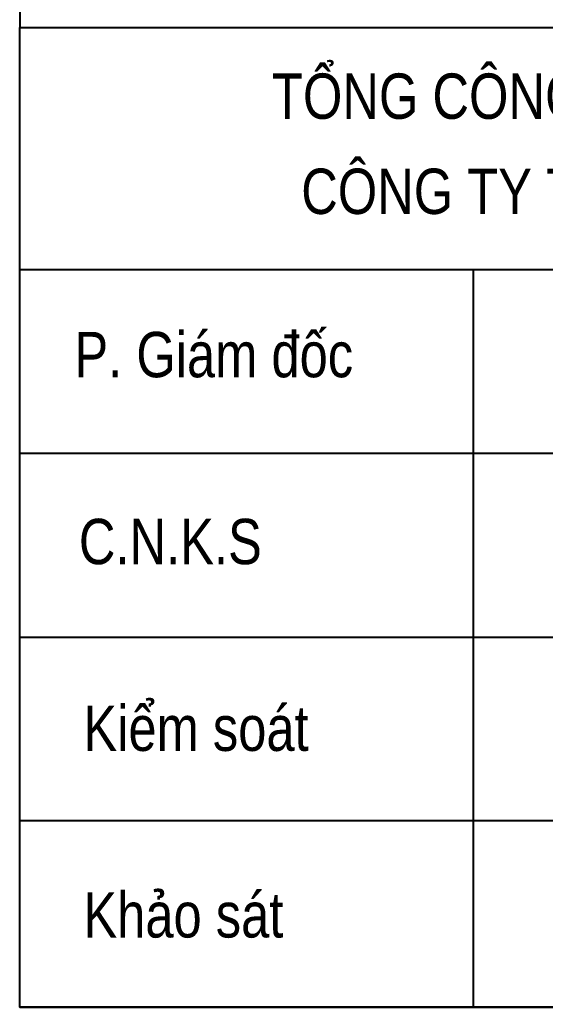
# Model space of a CAD drawing. Header units: feet. Extents: x 74374 to 92081, y 43964 to 65389.
# Drawn here: x 85933 to 85991, y 58383.4 to 58492.2 of the extents above; entities that cross this region are included whole.
import ezdxf

# ---------------------------------------------------------------- set-up
doc = ezdxf.new("R2010")
doc.units = ezdxf.units.FT
doc.header["$MEASUREMENT"] = 0
doc.set_wipeout_variables(frame=1)
doc.layers.add('HoKhoan', color=20, linetype='Continuous')
doc.layers.add('Khung', color=7, linetype='Continuous')
doc.styles.add('PEC_ARIAL', font='arial.ttf', dxfattribs={"width": 0.8})

msp = doc.modelspace()

# ---------------------------------------------------------------- linework, layer by layer
at = {"layer": 'Khung', "color": 2}
msp.add_lwpolyline([(85933.00275802444, 59983.40874277589), (85933.00275802444, 58383.40874277589), (88229.00275802444, 58383.40874277589), (88229.00275802444, 59983.40874277589)], close=True, dxfattribs=at)
at = {"layer": 'Khung'}
msp.add_lwpolyline([(85933.00275802444, 58383.40874277589), (87039.00275802444, 58383.40874277589), (87039.00275802444, 59141.40874277589), (85933.00275802444, 59141.40874277589)], close=True, dxfattribs=at)

# ---------------------------------------------------------------- next in the draw order: wipeouts: each hides what was drawn before it
at = {"color": 0}
msp.add_wipeout([(86293.00275802444, 58383.40874277589), (86293.00275802444, 58491.40874277589), (85933.00275802444, 58491.40874277589), (85933.00275802444, 58383.40874277589)], dxfattribs=at).dxf.layer = 'HoKhoan'

# ---------------------------------------------------------------- next in the draw order: linework, layer by layer
at = {"layer": 'Khung', "color": 0}
msp.add_lwpolyline([(85933.00275802444, 58491.40874277589), (86293.00275802444, 58491.40874277589), (86293.00275802444, 58383.40874277589), (85933.00275802444, 58383.40874277589)], close=True, dxfattribs=at)
at = {"layer": 'Khung', "color": 0, "ltscale": 30}
for points in [[(85933.00275802444, 58464.7131987477), (85983.00275802444, 58464.7131987477), (86083.00275802444, 58464.7131987477), (86293.00275802444, 58464.7131987477)], [(85983.00275802444, 58464.7131987477), (85983.00275802444, 58383.40874277589)], [(85933.00275802444, 58444.4631987477), (85982.51030836737, 58444.4631987477), (86082.51030836737, 58444.4631987477)], [(85933.00275802444, 58424.2131987477), (85983.00275802444, 58424.2131987477), (86293.00275802467, 58424.2131987463)], [(86183.00275802444, 58403.9631987477), (85933.00275802444, 58403.9631987477)]]:
    msp.add_lwpolyline(points, dxfattribs=at)

# ---------------------------------------------------------------- next in the draw order: texts
at = {"layer": 'Khung', "color": 0, "style": 'PEC_ARIAL', "width": 0.8}
for s, p in [('P. Giám đốc', (85939.02978254305, 58452.84521378179)), ('C.N.K.S', (85939.5222322001, 58432.24196312877)), ('Kiểm soát', (85940.0222322001, 58411.6625409012)), ('Khảo sát', (85940.0222322001, 58391.09240574411))]:
    msp.add_text(s, height=5, dxfattribs=at).set_placement(p)
at = {"layer": 'Khung', "color": 0, "char_height": 5, "attachment_point": 2, "style": 'PEC_ARIAL'}
for s, insert, width in [('TỔNG CÔNG TY ĐIỆN LỰC MIỀN BẮC', (86010.8623504764, 58486.32786547305), 106.8480403613607), ('CÔNG TY TƯ VẤN ĐIỆN MIỀN BẮC', (86009.89457650858, 58475.84060314819), 111.9781088496627)]:
    msp.add_mtext(s, dxfattribs=dict(at, insert=insert, width=width))

doc.saveas('drawing.dxf')
